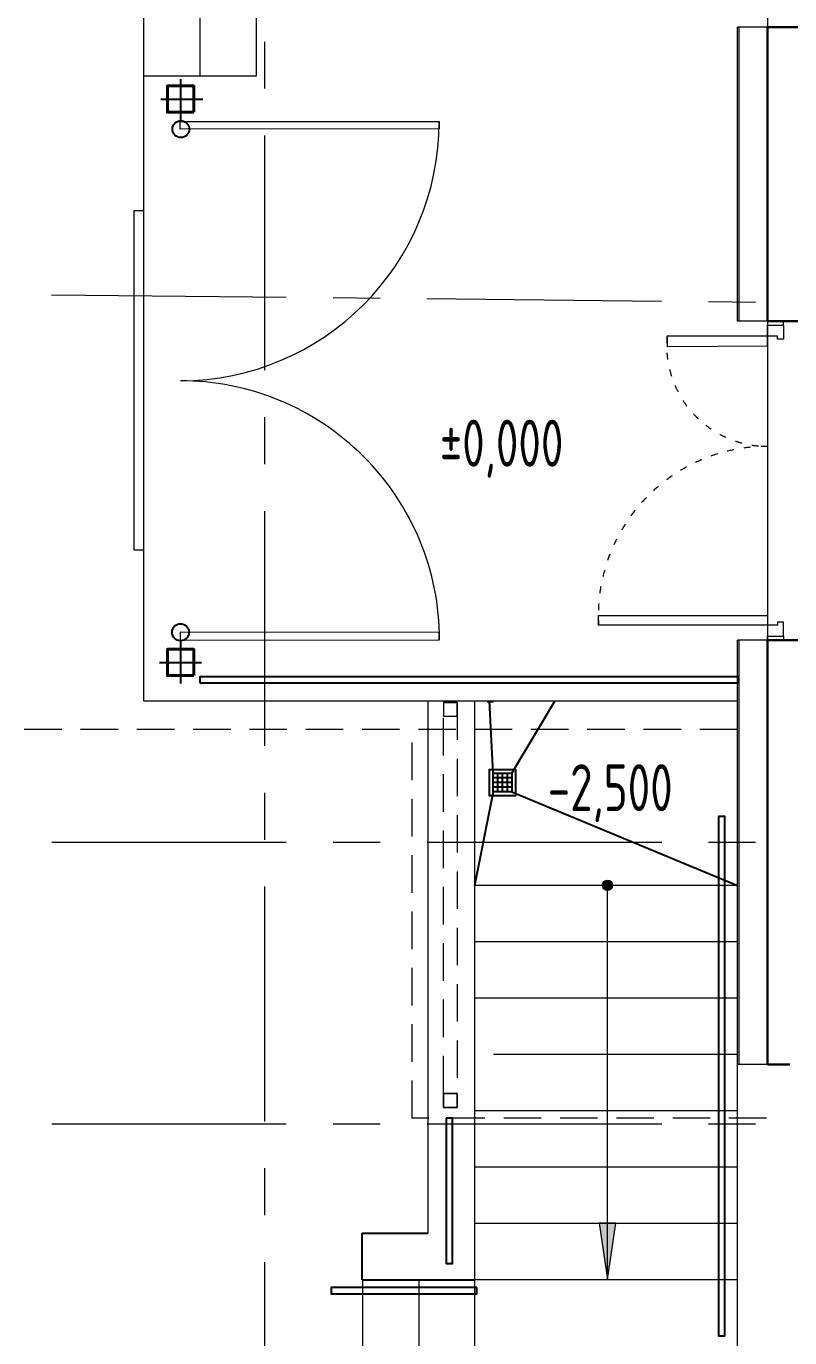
# Model space of a CAD drawing. Header units: millimetres. Extents: x -13407 to 8062823, y -2611 to 109271.
# Drawn here: x -4700 to -631, y 42755 to 49740 of the extents above; entities that cross this region are included whole.
import ezdxf
from ezdxf import colors
from ezdxf.entities.mleader import LeaderData, LeaderLine
from ezdxf.math import Vec2, Vec3

# ---------------------------------------------------------------- set-up
doc = ezdxf.new("R2010")
doc.units = ezdxf.units.MM
for name, pattern in [('ACAD_ISO03W100', [30, 12, -18]), ('ADSK_Штриховая_ш2 п1', [3, 2, -1]), ('CENTER', [2, 1.25, -0.25, 0.25, -0.25]), ('ГОСТ 2.303 6', [12, 8, -1.5, 1, -1.5])]:
    doc.linetypes.add(name, pattern=pattern)
for name, color, linetype, lineweight in [('АР_Двери', 5, 'Continuous', 18), ('АР_Лестницы', 250, 'Continuous', 15), ('АР_Лестницы ограждение', 94, 'Continuous', 25), ('АР_Навесной фасад', 5, 'Continuous', 5), ('АР_Оси', 193, 'Continuous', 9), ('АР_Отметки', 250, 'Continuous', 15), ('АР_Размеры', 175, 'Continuous', 9), ('АР_Сущ Несущая стена', 202, 'Continuous', 30), ('АР_тонкая линия', 250, 'Continuous', 0), ('Подвал', 250, 'Continuous', 30)]:
    doc.layers.add(name, color=color, linetype=linetype, lineweight=lineweight)
doc.styles.add('ISOCPEUR', font='isocpeur.ttf', dxfattribs={"width": 0.7})

# ---------------------------------------------------------------- blocks, each defined once
blk = doc.blocks.new('_DotSmall')
at = {"color": 0, "linetype": 'ByBlock', "const_width": 0.5}
blk.add_lwpolyline([(-0.0625, 0, 1), (0.0625, 0, 1)], format="xyb", close=True, dxfattribs=at)
blk = doc.blocks.new('Дверь 1700')
for points in [[(79.7, 85), (79.7, 985), (132.7, 985), (132.7, 85)], [(1565.3, 620), (1567.3, 85), (1620.3, 85), (1620.3, 620)]]:
    blk.add_lwpolyline(points, close=True)
at = {"ltscale": 100}
blk.add_lwpolyline([(1620.3, 85), (1620.3, 620)], dxfattribs=at)
for points in [[(0, 0), (0, 85), (21.2, 85), (21.2, 0), (0, 0)], [(21.2, 85), (21.2, 0), (95.6, 0), (95.6, 31.9), (79.7, 31.9), (79.7, 85), (21.2, 85)], [(1678.8, 85), (1678.8, 0), (1604.4, 0), (1604.4, 31.9), (1620.3, 31.9), (1620.3, 85), (1678.8, 85)], [(1700, 0), (1700, 85), (1678.8, 85), (1678.8, 0), (1700, 0)]]:
    blk.add_lwpolyline(points)
at = {"linetype": 'ACAD_ISO03W100', "ltscale": 3}
for centre, radius, start, end in [((130.2, 83.9), 902.5, 0.06813, 93.20695), ((1571.2, 83.7), 538.5, 84.76362, 179.86604)]:
    blk.add_arc(centre, radius, start, end, dxfattribs=at)
blk = doc.blocks.new('A$C042eb6ac')
at = {"color": 157, "ltscale": 150, "true_color": 0x465c7c}
for p, q in [((440.5, -518.3), (340.5, -518.3)), ((440.5, -543.9), (340.5, -543.9)), ((364.9, -593.9), (364.9, -493.9)), ((390.5, -593.9), (390.5, -493.9)), ((417.2, -593.9), (417.2, -493.9)), ((440.5, -569.5), (340.5, -569.5))]:
    blk.add_line(p, q, dxfattribs=at)
for points in [[(460.5, -473.9), (460.5, -613.9), (320.5, -613.9), (320.5, -473.9)], [(440.5, -493.9), (440.5, -593.9), (340.5, -593.9), (340.5, -493.9)]]:
    blk.add_lwpolyline(points, close=True, dxfattribs=at)
blk = doc.blocks.new('*U383')
h = blk.add_hatch(color=256)
h.dxf.hatch_style = 1
edge = h.paths.add_edge_path()
edge.add_arc((0, 0), 27.6, 629.64, 989.64)
h = blk.add_hatch(color=256)
h.dxf.hatch_style = 1
h.paths.add_polyline_path([(-44.3, -1800), (44.3, -1800), (0, -2100)])
blk.add_line((0, -2100), (0, 0))
blk.add_lwpolyline([(44.3, -1800), (-44.3, -1800), (0, -2100), (44.3, -1800)])
blk.add_circle((0, 0), 27.6)

msp = doc.modelspace()

# ---------------------------------------------------------------- linework, layer by layer
at = {"ltscale": 100}
for p, q in [((-2910.2, 43312.8), (-2560.2, 43312.8)), ((-2910.2, 43062.9), (-2310.2, 43062.9))]:
    msp.add_line(p, q, dxfattribs=at)
at = {"ltscale": 150}
msp.add_line((-2910.2, 43062.9), (-2910.2, 43312.8), dxfattribs=at)
at = {"linetype": 'ГОСТ 2.303 6', "ltscale": 50}
for points in [[(-3877.3, 49458.8), (-3877.3, 49240.2)], [(-3982.5, 49352), (-3758.8, 49352)]]:
    msp.add_lwpolyline(points, dxfattribs=at)
at = {"lineweight": 40, "ltscale": 75}
for points in [[(-3807.3, 49282), (-3947.3, 49282), (-3947.3, 49422), (-3807.3, 49422)], [(-3807.3, 46282), (-3947.3, 46282), (-3947.3, 46422), (-3807.3, 46422)]]:
    msp.add_lwpolyline(points, close=True, dxfattribs=at)
at = {"color": 252, "linetype": 'ГОСТ 2.303 6', "ltscale": 50}
for points in [[(-3877.3, 46463.8), (-3877.3, 46240.2)], [(-3989.1, 46352), (-3765.4, 46352)]]:
    msp.add_lwpolyline(points, dxfattribs=at)
at = {"color": 157, "ltscale": 150, "true_color": 0x465c7c}
for points in [[(-2212, 45762), (-2230.7, 46144.7)], [(-2112, 45762), (-1883.5, 46144.7)], [(-2212, 45662), (-2310.2, 45162.9)], [(-2112, 45662), (-910.2, 45162.9)]]:
    msp.add_lwpolyline(points, dxfattribs=at)
at = {"ltscale": 100}
for centre in [(-3875.4, 49191.8), (-3877.2, 46512.3)]:
    msp.add_circle(centre, 45, dxfattribs=at)
at = {"layer": 'АР_Двери', "ltscale": 75}
for points in [[(-3879.1, 49232), (-2499.1, 49233), (-2499.1, 49192.7), (-3879.1, 49191.8), (-3879.1, 49232)], [(-3879.1, 46472), (-2499.1, 46471.1), (-2499.1, 46511.3), (-3879.1, 46512.3), (-3879.1, 46472)]]:
    msp.add_lwpolyline(points, close=True, dxfattribs=at)
for centre, start, end in [((-3879.1, 49232), 270.03951, 0.03951), ((-3877.2, 46472), 0.00127, 90.03952)]:
    msp.add_arc(centre, 1380, start, end, dxfattribs=at)
at = {"layer": 'АР_Лестницы', "ltscale": 100}
for p, q in [((-2560.2, 46144.7), (-2560.2, 43312.8)), ((-2310.2, 46144.4), (-2310.2, 43062.9)), ((-2309.8, 45165.1), (-910.2, 45165.1)), ((-2310.2, 44865.1), (-910.2, 44865.1)), ((-2310.2, 44565.1), (-910.2, 44565.1)), ((-2210.2, 44265.1), (-910.2, 44265.1)), ((-2310.2, 43965.1), (-910.2, 43965.1)), ((-2310.2, 43665.1), (-910.2, 43665.1)), ((-2310.2, 43365.1), (-910.2, 43365.1)), ((-2908.3, 43065.1), (-2908.3, 41615)), ((-2608.3, 43065.1), (-2608.3, 41615)), ((-2310.2, 43062.9), (-2310.2, 41612.9)), ((-2308.3, 43065.1), (-910.2, 43065.1))]:
    msp.add_line(p, q, dxfattribs=at)
for points in [[(-4073.1, 49475.6), (-4073.1, 50975)], [(-4073.1, 46144.7), (-4073.1, 49475.6), (-3472, 49475.6), (-3472, 50975)], [(-3772.6, 49475.6), (-3772.6, 50975)], [(-910.2, 46144.7), (-4073.1, 46144.7), (-4073.1, 46144.7)]]:
    msp.add_lwpolyline(points, dxfattribs=at)
at = {"layer": 'АР_Лестницы ограждение', "lineweight": 25}
msp.add_line((-2244, 46144.4), (-2210.2, 46144.4), dxfattribs=at)
for points in [[(-3772.6, 46242.1), (-3772.6, 46276), (-910.2, 46276), (-910.2, 46242.1)], [(-2462.2, 43925.1), (-2462.1, 43150.4), (-2428.2, 43150.4), (-2428.3, 43925.1)], [(-2299.4, 43023.3), (-3074.9, 43023.3), (-3074.9, 42989.5), (-2299.4, 42989.5)]]:
    msp.add_lwpolyline(points, close=True, dxfattribs=at)
at = {"layer": 'АР_Лестницы ограждение', "lineweight": 25, "elevation": 0}
msp.add_lwpolyline([(-1010.9, 45531.1), (-1011.5, 42765.1), (-977.6, 42765.1), (-977, 45531.1)], close=True, dxfattribs=at)
at = {"layer": 'АР_Навесной фасад', "ltscale": 100}
for p, q in [((-910.2, 48169.7), (-910.2, 49735)), ((-900.2, 48169.7), (-900.2, 49735)), ((-910.2, 41615), (-910.2, 46469.7)), ((-900.2, 44210), (-900.2, 46469.7))]:
    msp.add_line(p, q, dxfattribs=at)
at = {"layer": 'АР_Навесной фасад', "color": 18, "ltscale": 100, "true_color": 0x000000}
for points in [[(-750.2, 49735), (-910.2, 49735)], [(-750.2, 48169.7), (-910.2, 48169.7)], [(-750.2, 46469.7), (-910.2, 46469.7)], [(-750.2, 44210), (-910.2, 44210)]]:
    msp.add_lwpolyline(points, dxfattribs=at)
at = {"layer": 'АР_Оси', "linetype": 'CENTER', "ltscale": 1000}
for p, q in [((-3430.1, 79157.5), (-3430.1, 23425.1)), ((-12563.8, 48395), (14829.8, 48105)), ((-12563.8, 45395), (70614.6, 45395)), ((-12563.8, 43895), (70614.6, 43895))]:
    msp.add_line(p, q, dxfattribs=at)
at = {"layer": 'АР_Размеры', "ltscale": 100}
msp.add_lwpolyline([(-4073.1, 48756.8), (-4125.6, 48756.8), (-4125.6, 46951.3), (-4073.1, 46951.3)], close=True, dxfattribs=at)
at = {"layer": 'АР_Сущ Несущая стена', "ltscale": 100}
for p, q in [((-750.2, 48265), (-750.2, 49735)), ((-750.2, 49735), (-110.2, 49735)), ((-750.2, 48479), (-750.2, 48169.7)), ((-750.2, 48169.7), (-110.2, 48169.7)), ((-750.2, 44210), (-750.2, 46469.7)), ((-750.2, 46469.7), (-110.2, 46469.7)), ((-631.3, 44210), (-750.2, 44210))]:
    msp.add_line(p, q, dxfattribs=at)
at = {"layer": 'АР_тонкая линия', "color": 18, "ltscale": 100, "true_color": 0x000000}
for points in [[(-750.2, 50885), (-750.2, 49735)], [(-750.2, 48169.7), (-750.2, 46469.7)]]:
    msp.add_lwpolyline(points, dxfattribs=at)
at = {"layer": 'АР_тонкая линия', "color": 18, "linetype": 'ADSK_Штриховая_ш2 п1', "ltscale": 100, "true_color": 0x000000}
msp.add_lwpolyline([(-2476.7, 46138.8), (-2402.9, 46138.8), (-2402.9, 44056.2), (-2476.7, 44056.2)], close=True, dxfattribs=at)
for points in [[(-910.2, 45995.1), (-4820.9, 45995.1)], [(-755.2, 43924.8), (-2643.2, 43925.2), (-2643.2, 45995.1)]]:
    msp.add_lwpolyline(points, dxfattribs=at)
at = {"layer": 'Подвал', "lineweight": 13, "ltscale": 500}
for points in [[(-2476.7, 46064.7), (-2402.9, 46064.7), (-2402.9, 46138.8), (-2476.7, 46138.8)], [(-2476.7, 43982), (-2402.9, 43982), (-2402.9, 44056.2), (-2476.7, 44056.2)], [(-2402.9, 44056), (-2402.9, 43982.2), (-2476.7, 43982.4), (-2476.7, 44056.2)]]:
    msp.add_lwpolyline(points, close=True, dxfattribs=at)

# ---------------------------------------------------------------- block references
at = {"ltscale": 150}
msp.add_blockref('A$C042eb6ac', (-2552.5, 46256), dxfattribs=at)
at = {"layer": 'АР_Двери', "rotation": 90.00000000000001}
msp.add_blockref('Дверь 1700', (-665.2, 46469.7), dxfattribs=at)
at = {"layer": 'АР_Лестницы', "ltscale": 100}
msp.add_blockref('*U383', (-1602.7, 45165.1), dxfattribs=at)

# ---------------------------------------------------------------- leaders
at = {"layer": 'АР_Отметки'}
ml = msp.add_multileader_mtext('Standard', dxfattribs=at)
ml.set_content('%%P0,000', color=256, style='ISOCPEUR')
ml.set_leader_properties(color=256, linetype='Continuous', lineweight=-1)
ml.set_arrow_properties(name='DOTSMALL')
ml.build(insert=Vec2(0, 0))
ml.multileader.update_dxf_attribs({"has_text_frame": 1, "text_left_attachment_type": 4, "text_right_attachment_type": 4, "dogleg_length": 100, "arrow_head_size": 180})
ctx = ml.context
ctx.base_point, ctx.char_height, ctx.arrow_head_size, ctx.landing_gap_size, ctx.plane_origin = Vec3(-2545.9, 47311), 250, 180, 50, Vec3(-5617, 45721.4)
ctx.left_attachment, ctx.right_attachment = 4, 4
notes = []
notes.append((ctx, [(0, (0, 0, 0), (0, 0), (1, 0), 1, [])]))
ctx.mtext.insert, ctx.mtext.width, ctx.mtext.line_spacing_style, ctx.mtext.flow_direction = Vec3(-2495.9, 47644.3), 852.697, 2, 5
ml = msp.add_multileader_mtext('Standard', dxfattribs=at)
ml.set_content('-2,500', color=256, style='ISOCPEUR')
ml.set_leader_properties(color=256, linetype='Continuous', lineweight=-1)
ml.set_arrow_properties(name='DOTSMALL')
ml.build(insert=Vec2(0, 0))
ml.multileader.update_dxf_attribs({"has_text_frame": 1, "text_left_attachment_type": 4, "text_right_attachment_type": 4, "dogleg_length": 100, "arrow_head_size": 180})
ctx = ml.context
ctx.base_point, ctx.char_height, ctx.arrow_head_size, ctx.landing_gap_size, ctx.plane_origin = Vec3(-1970.8, 45476.2), 250, 180, 50, Vec3(-4132, 44885)
ctx.left_attachment, ctx.right_attachment = 4, 4
notes.append((ctx, [(0, (0, 0, 0), (0, 0), (1, 0), 1, [])]))
ctx.mtext.insert, ctx.mtext.width, ctx.mtext.line_spacing_style, ctx.mtext.flow_direction = Vec3(-1920.8, 45809.6), 852.697, 2, 5
for ctx, leaders in notes:
    for number, flags, end, landing, length, lines in leaders:
        leader = LeaderData()
        leader.index, (leader.has_last_leader_line, leader.has_dogleg_vector, leader.attachment_direction) = number, flags
        leader.last_leader_point, leader.dogleg_vector, leader.dogleg_length = Vec3(end), Vec3(landing), length
        for number, points, colour, breaks in lines:
            line = LeaderLine()
            line.index, line.vertices, line.color, line.breaks = number, Vec3.list(points), colors.encode_raw_color(colour), breaks
            leader.lines.append(line)
        ctx.leaders.append(leader)

doc.saveas('drawing.dxf')
